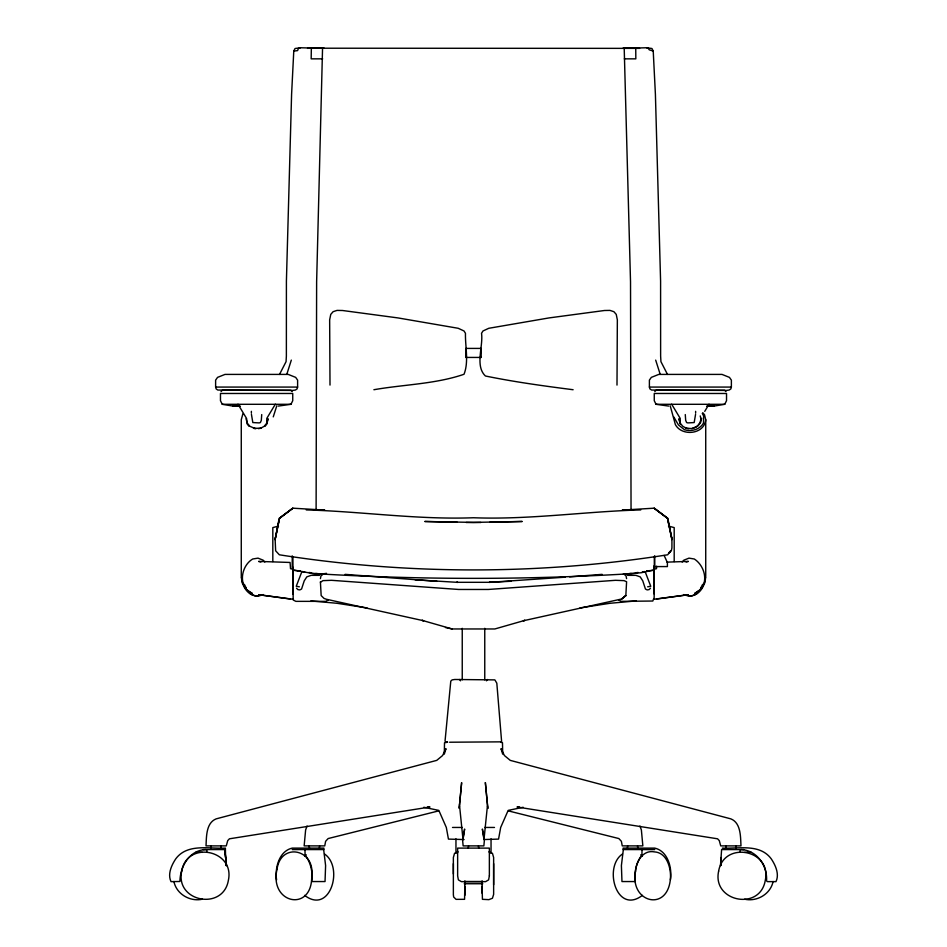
<?xml version="1.0" encoding="UTF-8"?>
<svg xmlns="http://www.w3.org/2000/svg" width="947" height="947" viewBox="0 0 947 947"><rect width="100%" height="100%" fill="white"/><g stroke="black" fill="none" stroke-linecap="round" stroke-linejoin="round"><path stroke-width="1.42" d="M316.109 509.983L316.629 281.792L322.548 48.214L639.627 48.368M320.406 581.73L321.163 595.58L324.016 598.409L326.277 599.226L423.652 620.759L422.031 620.332L452.145 628.962L494.855 628.962L524.969 620.332L523.348 620.759L621.634 598.989L625.837 595.58L626.594 581.73L624.073 580.641L615.514 580.31L488.38 589.46A109.201 1.042 0 0 1 458.62 589.46L331.486 580.31L322.927 580.641L320.453 582.298M453.364 873.939L453.364 863.664M464.906 895.294L464.906 886.404M465.806 357.279L465.817 348.413L481.183 348.413L481.194 357.279M482.094 886.404L482.425 899.319L488.865 899.65L492.44 898.253L493.636 894.394L493.636 857.509L492.44 853.283L488.865 851.886M493.636 884.77L493.636 863.664M649.393 387.074L649.393 380.138L651.323 377.38L658.769 374.408L722.005 374.408L729.45 377.38L731.38 380.138L731.38 387.074L730.835 388.933L729.178 390.046L726.432 390.424L651.595 390.046L649.95 388.933L649.393 387.074L731.38 387.074M654.093 565.714L654.164 597.545L652.803 601.025L621.315 601.357L618.592 600.007M702.816 412.726L704.532 414.81L705.728 419.722L705.728 575.326C705.693 584.82 700.188 595.556 689.653 596.03L683.616 594.586M275.08 539.648L279.341 519.287L275.364 538.298M292.836 594.006L292.907 567.158M321.009 48.273L300.412 47.764L295.038 48.51L293.771 51.079L291.593 94.369L286.408 281.129L286.373 356.096L286.065 361.647L279.507 374.432M322.951 48.214L311.35 47.918L311.172 58.844L322.678 58.844M642.03 849.577L641.924 854.904C636.313 862.528 633.934 872.187 635.33 881.55L621.966 881.55L621.398 865.558L623.339 849.577M740.163 852.312L740.234 849.577M210.992 848.11L211.063 845.955M275.08 538.346L275.648 550.787L279.341 554.788C407.707 574.959 539.293 574.959 667.659 554.788L670.523 551.095L668.831 552.776L669.659 552.385M735.937 848.11L736.008 845.955M695.56 414.407L694.175 422.563L687.818 422.907L686.634 422.563L685.687 420.373L685.273 414.573M261.727 414.573L261.313 420.373L260.366 422.563L259.182 422.907L252.825 422.563L251.44 414.407M656.65 566.199L656.472 568.685L653.69 569.36M319.399 848.11L319.589 845.955M627.411 848.11L627.612 845.955M720.466 865.558L721.614 849.577L743.928 849.577M468.327 848.11L468.552 845.955M487.409 806.015L483.988 839.551L482.378 829.039L484.355 840.628L483.858 845.884L463.142 845.884L462.645 840.628L464.622 829.039L463.012 839.551L459.591 806.015M704.296 584.311L705.503 577.043M616.994 385.086L617.349 319.837L616.237 314.38L613.893 311.693L609.975 310.403L604.506 310.498L549.035 317.92L488.782 328.289L482.982 330.977L481.538 333.297C483.361 346.578 474.743 365.85 485.409 375.995C514.363 381.937 543.779 385.974 573.113 389.726M670.405 879.858C672.299 868.103 667.966 851.104 654.768 848.11L623.09 848.11L623.126 849.577L654.768 849.577M275.352 538.227L279.164 518.352L292.848 508.184L324.774 510.102L321.921 510.09M320.406 578.653L320.95 575.93L322.607 574.616M705.728 419.722C704.45 434.342 681.97 436.768 675.389 424.635L670.216 405.801M701.62 418.337L700.567 422.658L697.69 426.15L691.89 428.553L686.09 428.245L688.67 428.66M773.095 881.479C770.609 894.086 756.902 902.018 744.614 899.188M297.607 387.074L297.05 388.933L295.405 390.046L292.659 390.424L217.822 390.046L216.165 388.933L215.62 387.074L215.62 380.138L217.55 377.38L224.995 374.408L288.231 374.408L295.677 377.38L297.607 380.138L297.607 387.074L215.62 387.074M273.257 416.881L276.784 405.801M286.917 373.958L291.321 360.109M307.065 826.033L305.621 829.951L304.153 845.884L324.75 845.884L325.614 841.303L328.159 838.545L438.508 810.928M486.462 680.822L487.456 679.484M702.615 584.335L700.52 589.543L696.317 594.16L691.156 596.184L685.877 595.332M242.882 413.827L241.272 419.722L241.272 575.326C241.307 584.82 246.812 595.556 257.347 596.03L263.384 594.586M701.632 586.43L700.129 589.827L694.731 593.438L700.129 589.827C708.912 580.748 704.012 565.205 694.293 559.002L688.978 558.138L683.841 560.186L682.16 562.033M278.24 406.085L290.966 404.298L292.741 400.699L292.741 393.478L220.473 393.478L220.473 400.699L222.261 404.298L232.808 406.062L239.224 406.097L232.808 406.062M714.192 406.062L707.776 406.097L714.192 406.062L724.739 404.298L726.527 400.699L726.527 393.478L654.259 393.478L654.259 400.699L656.034 404.298L668.76 406.085M275.34 404.203L266.782 418.408L266.782 421.308M704.734 411.389L709.019 404.203M264.994 426.339L266.841 424.09L268.001 418.716L266.971 422.93L264.189 426.316L260.543 428.304M447.079 741.631L446.546 742.282L447.671 742.188L444.51 742.815L444.309 754.143L445.966 748.675L442.592 755.528L436.733 760.382L216.153 818.871C206.008 822.931 206.493 836.722 206.02 845.884L226.286 845.884L227.718 840.628L229.423 838.805L429.997 806.998L427.476 807.045M221.053 391.561L222.273 390.282L290.954 390.282L292.173 391.561M654.827 391.561L656.046 390.282L724.727 390.282L725.947 391.561M650.471 588.217L649.097 589.602L647.18 589.91L645.44 589.034L642.776 580.866L640.184 576.865L635.851 575.338L627.612 575.35L626.997 573.918L631.176 573.373M669.659 552.468L671.352 550.692L671.92 547.875L671.92 538.346L667.659 519.287L671.636 538.298M328.408 600.007L325.685 601.357L295.89 601.357L293.179 600.007L292.907 556.954M304.603 856.195L306.201 854.739M622.499 853.981C603.026 867.073 616.663 915.181 642.397 895.353M292.848 508.184L279.424 518.352L292.659 508.409M623.209 574.131L641.308 572.722L653.939 569.952L654.768 567.158L654.768 555.842M300.412 47.764L298.388 48.534L297.595 50.617L293.771 51.079M686.102 562.033L688.362 561.405L666.925 562.127M278.501 526.047L272.819 527.609L272.819 561.559M523.158 807.282L508.172 810.395L500.679 827.453L498.56 839.101L484.166 839.551M307.526 48.368L311.35 47.918M691.89 428.553C696.743 427.914 700.602 423.581 700.91 418.716L700.224 415.911M647.653 586.797L650.755 586.288L645.096 571.55L642.315 571.905M261.123 595.332L255.844 596.184L250.683 594.16L246.48 589.543L244.385 584.335M258.33 428.66L260.91 428.245L253.547 428.304L255.879 428.671M205.878 849.577C189.234 850.063 180.084 866.718 179.918 881.479L171.028 881.645C167.406 874.188 171.514 865.156 175.799 858.787C187.388 843.232 208.979 848.962 225.386 848.11L225.587 857.568L224.806 849.577L226.534 865.558M579.955 607.915L609.998 603.286L636.135 600.907M323.945 573.728L326.526 573.337M458.135 851.886L454.56 853.283L453.364 857.509L453.364 894.761L453.66 896.998L456.052 899.354L464.575 899.319L464.906 880.722M656.472 599.049L688.362 594.704L653.572 599.309M635.354 572.817L638.136 572.462M373.887 389.726C403.635 384.494 435.632 384.091 464.018 374.266C468.978 361.718 465.119 346.649 465.462 333.297L464.018 330.977L458.218 328.289L397.965 317.92L342.494 310.498L337.025 310.403L333.107 311.693L330.763 314.38L329.651 319.837L330.006 385.086M202.386 899.188C190.098 902.018 176.391 894.086 173.905 881.479M744.614 852.347L750.77 851.886M646.789 570.899L649.63 570.639M647.121 570.911L652.921 570.378M602.15 574.356L569.597 576.841M565.347 577.161L489.256 582.358L511.262 581.245M654.152 508.184L667.576 518.352L654.152 508.184L622.226 510.102L625.079 510.09M634.526 573.48C527.254 579.978 419.746 579.978 312.474 573.48L293.061 569.952L292.232 567.158L292.232 555.842M480.875 522.484L466.125 522.484M489.729 522.27L522.188 521.477L473.5 522.401L424.812 521.477L457.271 522.27M626.133 48.273L646.588 47.764L651.962 48.51L653.229 51.079L655.407 94.369L660.592 281.129L660.627 356.096L660.935 361.647L667.493 374.432M706.58 406.18L710.925 406.097M309.527 48.048L323.933 47.906M624.322 58.844L635.828 58.844L635.733 47.977M465.664 357.433L481.336 357.433M222.261 404.298L290.966 404.298M656.034 404.298L724.739 404.298M306.248 509.912C361.991 511.487 417.544 519.856 473.5 517.749C529.456 519.856 585.009 511.487 640.752 509.912M490.357 582.31L456.643 582.31L457.744 582.358L415.082 579.789M449.588 742.223L501.638 741.844L496.82 683.189L494.867 679.887L454.714 679.484L452.133 679.887L450.784 681.13L445.066 740.862L445.362 741.844L446.996 742.223M452.512 827.453L462.278 827.453M484.722 827.453L494.488 827.453M464.077 839.551L448.44 839.101L446.321 827.453L438.828 810.395L423.842 807.282M722.383 848.11C738.565 848.843 759.814 843.446 771.201 858.787C775.486 865.156 779.594 874.188 775.972 881.645L767.39 881.621L766.549 880.888C767.579 865.913 756.925 850.181 741.122 849.577M203.072 849.577L225.386 849.577M292.232 849.577L323.874 849.577L323.91 848.11L292.232 848.11C279.034 851.104 274.701 868.103 276.595 879.858M196.23 851.886L202.386 852.347M465.853 881.55L481.147 881.55M464.208 883.74L482.792 883.74M623.221 47.906L637.627 48.048M236.075 406.097L240.408 406.18M519.524 807.045L517.003 806.998L717.577 838.805L719.282 840.628L720.714 845.884L740.98 845.884C740.507 836.722 740.992 822.931 730.847 818.871L510.267 760.382L504.408 755.528L501.034 748.675L502.691 754.143L502.49 742.815L500.845 742.259M312.474 573.48L323.791 574.131M345.087 574.356L436.969 581.328M294.079 570.378L299.879 570.911M290.528 599.049L258.638 594.704L293.428 599.309M310.865 600.907L337.002 603.286L367.045 607.915M297.37 570.639L300.211 570.899M304.685 571.905L301.904 571.55L296.245 586.288L299.347 586.797M308.864 572.462L311.646 572.817M315.825 573.373L320.003 573.918L319.388 575.35L311.149 575.338L306.816 576.865L304.224 580.866L301.56 589.034L299.82 589.91L297.903 589.602L296.529 588.217M653.229 51.079L649.24 49.812L648.139 48.06L646.588 47.764M445.469 627.541L452.145 628.962M293.31 569.36L290.528 568.685L290.078 562.459L258.638 561.405L260.899 562.033M508.492 810.928L618.841 838.545L621.386 841.303L622.25 845.884L642.847 845.884L641.379 829.951L639.935 826.033M668.499 526.047L674.193 527.609L674.193 561.559M255.11 428.553L249.901 426.316L247.12 422.93L246.09 418.716M686.457 428.304L682.811 426.316L680.029 422.93L678.999 418.716L680.159 424.09M459.544 679.484L460.538 680.822M654.341 508.409L667.848 518.352L671.648 538.227M624.061 574.154L626.05 575.93L626.594 578.653M640.799 854.739L642.397 856.195M324.501 853.981C343.974 867.073 330.337 915.181 304.603 895.353M264.84 562.033L263.159 560.186L258.022 558.138L252.707 559.002C240.68 566.093 237.555 587.318 252.269 593.438L246.48 589.543L245.368 586.43M249.085 426.339L247.238 424.09L246.54 418.408L237.981 404.203M673.743 416.881L678.443 424.943L684.48 429.725C691.417 431.868 699.715 429.607 703.479 423.12L703.645 415.934L702.272 413.413M671.66 404.203L680.218 418.408L680.218 421.308M664.119 555.439L667.398 562.542L667.398 566.578L654.306 566.578L654.306 556.315M655.679 360.109L660.083 373.958M241.497 577.043L242.704 584.311M323.661 849.577L325.602 865.558L325.034 881.55L311.67 881.55C313.066 872.187 310.687 862.528 305.076 854.904L304.97 849.577M478.448 845.955L478.673 848.11M637.532 845.955L637.733 848.11M309.267 845.955L309.456 848.11M725.757 845.955L725.816 848.11M221.184 845.955L221.243 848.11M206.766 849.577L206.837 852.312M624.203 48.214L630.524 281.792L631.045 509.983M671.92 538.346L671.92 539.648M654.093 567.158L654.164 594.006M695.631 411.329L695.631 413.129M491.043 838.841L491.043 853.318M484.757 628.311L484.757 679.828M482.094 880.722L482.094 893.222M462.243 628.311L462.243 679.828M455.957 838.841L455.957 853.318M251.369 411.329L251.369 413.129M721.152 857.568L720.809 865.558L721.259 857.568M277.033 869.216C268.912 904.065 312.688 912.73 311.693 875.774C315.28 849.092 280.786 841.883 277.033 869.216M635.579 871.181C629.187 902.515 668.156 912.825 670.476 877.987C671.032 867.712 666.783 852.513 654.353 851.886C643.096 849.601 636.159 861.45 635.579 871.181M459.496 804.867L459.188 808.312L461.639 782.636L459.496 804.867M181.729 871.11C174.911 901.852 223.149 911.109 228.369 880.367C235.057 849.861 186.938 840.19 181.729 871.11M718.631 871.169C711.943 901.674 760.062 911.345 765.271 880.426C772.089 849.684 723.851 840.427 718.631 871.169M489.362 875.821L488.616 879.858L485.633 881.645L461.367 881.645L458.384 879.858L457.638 875.821L457.638 848.11L489.362 848.11L489.362 875.821M625.837 595.58L621.634 598.989L625.837 595.58M487.812 808.312L485.361 782.636L487.812 808.312M226.191 865.558L225.741 857.568L226.191 865.558"/></g></svg>
